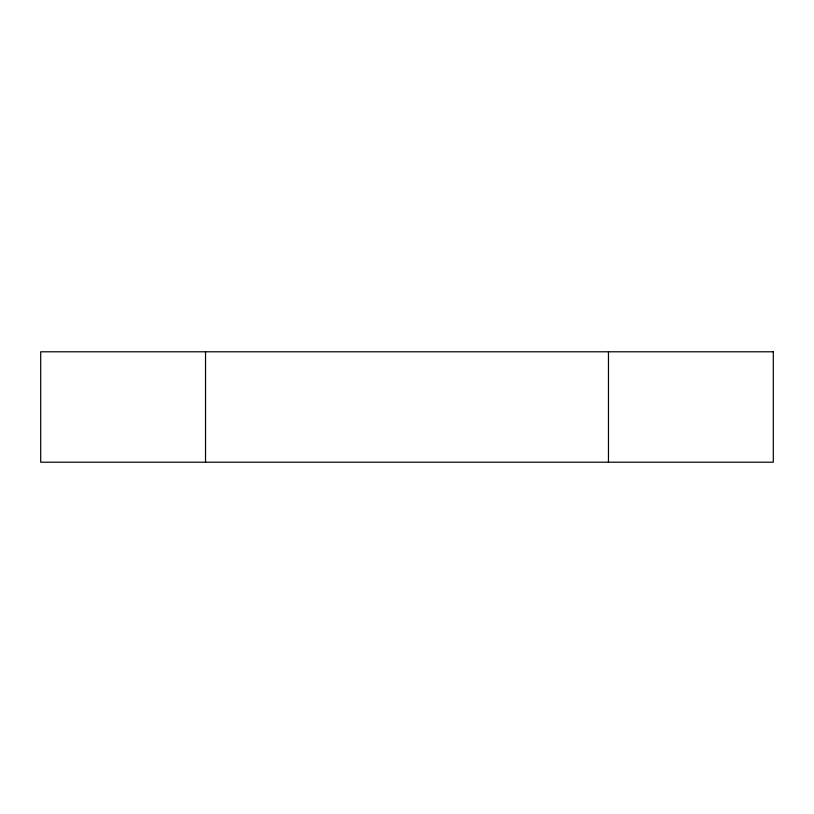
<?xml version="1.0" encoding="UTF-8"?>
<svg xmlns="http://www.w3.org/2000/svg" width="814" height="814" viewBox="0 0 814 814"><rect width="100%" height="100%" fill="white"/><g stroke="black" fill="none" stroke-linecap="round" stroke-linejoin="round"><path stroke-width="1.22" d="M608.465 351.79L608.465 462.21M205.535 351.79L205.535 462.21M773.3 351.79L40.7 351.79L40.7 462.21L773.3 462.21L773.3 351.79"/></g></svg>
